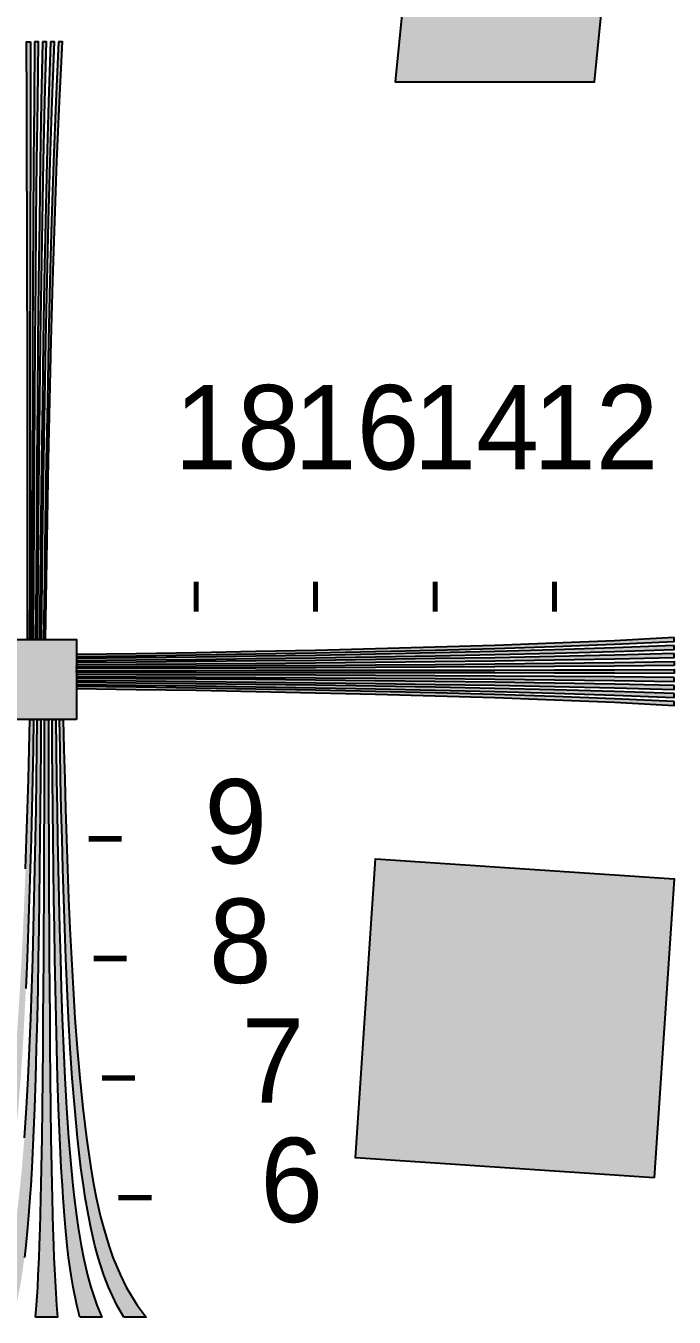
# Model space of a CAD drawing. Header units: millimetres. Extents: x 0 to 306, y 0 to 210.
# Drawn here: x 50.1 to 78.6, y 33.2 to 90 of the extents above; entities that cross this region are included whole.
import ezdxf

# ---------------------------------------------------------------- set-up
doc = ezdxf.new("R2010")
doc.units = ezdxf.units.MM
for name, color, linetype in [('LABELS', 7, 'Continuous'), ('PERIPHERY', 7, 'Continuous'), ('SFR', 7, 'Continuous')]:
    doc.layers.add(name, color=color, linetype=linetype)

msp = doc.modelspace()

# ---------------------------------------------------------------- hatches: boundary and pattern name
at = {"layer": 'PERIPHERY', "true_color": 0x000000}
h = msp.add_hatch(color=7, dxfattribs=at)
h.dxf.hatch_style = 1
h.paths.add_polyline_path([(50.291, 89.25), (50.282, 86.625), (50.278, 84), (50.269, 81.375), (50.265, 78.75), (50.26, 76.125), (50.26, 73.5), (50.256, 70.875), (50.252, 68.25), (50.252, 65.625), (50.247, 63), (50.16, 63), (50.155, 65.625), (50.155, 68.25), (50.151, 70.875), (50.151, 73.5), (50.147, 76.125), (50.143, 78.75), (50.138, 81.375), (50.129, 84), (50.125, 86.625), (50.116, 89.25), (50.291, 89.25)])
h = msp.add_hatch(color=7, dxfattribs=at)
h.dxf.hatch_style = 1
h.paths.add_polyline_path([(50.466, 89.25), (50.444, 86.625), (50.422, 84), (50.404, 81.375), (50.391, 78.75), (50.378, 76.125), (50.369, 73.5), (50.356, 70.875), (50.347, 68.25), (50.343, 65.625), (50.334, 63), (50.422, 63), (50.435, 65.625), (50.448, 68.25), (50.461, 70.875), (50.478, 73.5), (50.496, 76.125), (50.513, 78.75), (50.54, 81.375), (50.566, 84), (50.601, 86.625), (50.64, 89.25), (50.466, 89.25)])
h = msp.add_hatch(color=7, dxfattribs=at)
h.dxf.hatch_style = 1
h.paths.add_polyline_path([(50.816, 89.25), (50.759, 86.625), (50.715, 84), (50.676, 81.375), (50.641, 78.75), (50.61, 76.125), (50.588, 73.5), (50.562, 70.875), (50.545, 68.25), (50.527, 65.625), (50.51, 63), (50.597, 63), (50.619, 65.625), (50.641, 68.25), (50.667, 70.875), (50.698, 73.5), (50.728, 76.125), (50.768, 78.75), (50.807, 81.375), (50.86, 84), (50.921, 86.625), (50.991, 89.25), (50.816, 89.25)])
h = msp.add_hatch(color=7, dxfattribs=at)
h.dxf.hatch_style = 1
h.paths.add_polyline_path([(51.166, 89.25), (51.078, 86.625), (51.004, 84), (50.943, 81.375), (50.89, 78.75), (50.847, 76.125), (50.807, 73.5), (50.768, 70.875), (50.737, 68.25), (50.711, 65.625), (50.685, 63), (50.772, 63), (50.803, 65.625), (50.833, 68.25), (50.873, 70.875), (50.917, 73.5), (50.96, 76.125), (51.017, 78.75), (51.078, 81.375), (51.152, 84), (51.236, 86.625), (51.341, 89.25), (51.166, 89.25)])
h = msp.add_hatch(color=7, dxfattribs=at)
h.dxf.hatch_style = 1
h.paths.add_polyline_path([(51.516, 89.25), (51.398, 86.625), (51.297, 84), (51.214, 81.375), (51.14, 78.75), (51.078, 76.125), (51.026, 73.5), (50.973, 70.875), (50.934, 68.25), (50.895, 65.625), (50.86, 63), (50.947, 63), (50.986, 65.625), (51.03, 68.25), (51.078, 70.875), (51.135, 73.5), (51.196, 76.125), (51.266, 78.75), (51.349, 81.375), (51.441, 84), (51.555, 86.625), (51.691, 89.25), (51.516, 89.25)])
h = msp.add_hatch(color=7, dxfattribs=at)
h.dxf.hatch_style = 1
h.paths.add_polyline_path([(52.308, 59.5), (48.807, 59.5), (48.807, 63), (52.308, 63), (52.308, 59.5)])
h = msp.add_hatch(color=7, dxfattribs=at)
h.dxf.hatch_style = 1
h.paths.add_polyline_path([(78.557, 63.089), (75.932, 62.953), (73.307, 62.84), (70.682, 62.748), (68.057, 62.665), (65.432, 62.595), (62.807, 62.529), (60.182, 62.476), (57.557, 62.428), (54.932, 62.384), (52.307, 62.345), (52.307, 62.258), (54.932, 62.293), (57.557, 62.332), (60.182, 62.371), (62.807, 62.42), (65.432, 62.477), (68.057, 62.538), (70.682, 62.612), (73.307, 62.695), (75.932, 62.796), (78.557, 62.914), (78.557, 63.089)])
h = msp.add_hatch(color=7, dxfattribs=at)
h.dxf.hatch_style = 1
h.paths.add_polyline_path([(78.557, 62.739), (75.932, 62.634), (73.307, 62.551), (70.682, 62.476), (68.057, 62.415), (65.432, 62.358), (62.807, 62.31), (60.182, 62.271), (57.557, 62.231), (54.932, 62.201), (52.307, 62.17), (52.307, 62.083), (54.932, 62.109), (57.557, 62.135), (60.182, 62.166), (62.807, 62.201), (65.432, 62.245), (68.057, 62.288), (70.682, 62.341), (73.307, 62.402), (75.932, 62.476), (78.557, 62.564), (78.557, 62.739)])
h = msp.add_hatch(color=7, dxfattribs=at)
h.dxf.hatch_style = 1
h.paths.add_polyline_path([(78.557, 62.389), (75.932, 62.319), (73.307, 62.258), (70.682, 62.205), (68.057, 62.166), (65.432, 62.126), (62.807, 62.091), (60.182, 62.065), (57.557, 62.039), (54.932, 62.017), (52.307, 61.995), (52.307, 61.907), (54.932, 61.925), (57.557, 61.942), (60.182, 61.96), (62.807, 61.982), (65.432, 62.008), (68.057, 62.039), (70.682, 62.074), (73.307, 62.113), (75.932, 62.157), (78.557, 62.214), (78.557, 62.389)])
h = msp.add_hatch(color=7, dxfattribs=at)
h.dxf.hatch_style = 1
h.paths.add_polyline_path([(78.557, 61.864), (75.932, 61.842), (73.307, 61.82), (70.682, 61.803), (68.057, 61.789), (65.432, 61.776), (62.807, 61.763), (60.182, 61.754), (57.557, 61.745), (54.932, 61.741), (52.307, 61.732), (52.307, 61.82), (54.932, 61.833), (57.557, 61.846), (60.182, 61.859), (62.807, 61.872), (65.432, 61.894), (68.057, 61.912), (70.682, 61.938), (73.307, 61.964), (75.932, 61.999), (78.557, 62.039), (78.557, 61.864)])
h = msp.add_hatch(color=7, dxfattribs=at)
h.dxf.hatch_style = 1
h.paths.add_polyline_path([(78.557, 61.514), (75.932, 61.523), (73.307, 61.527), (70.682, 61.536), (68.057, 61.54), (65.432, 61.545), (62.807, 61.545), (60.182, 61.549), (57.557, 61.553), (54.932, 61.553), (52.307, 61.557), (52.307, 61.645), (54.932, 61.649), (57.557, 61.649), (60.182, 61.653), (62.807, 61.653), (65.432, 61.658), (68.057, 61.662), (70.682, 61.667), (73.307, 61.675), (75.932, 61.68), (78.557, 61.689), (78.557, 61.514)])
h = msp.add_hatch(color=7, dxfattribs=at)
h.dxf.hatch_style = 1
h.paths.add_polyline_path([(78.557, 61.339), (75.932, 61.361), (73.307, 61.383), (70.682, 61.4), (68.057, 61.413), (65.432, 61.427), (62.807, 61.435), (60.182, 61.448), (57.557, 61.457), (54.932, 61.462), (52.307, 61.47), (52.307, 61.383), (54.932, 61.37), (57.557, 61.357), (60.182, 61.344), (62.807, 61.326), (65.432, 61.309), (68.057, 61.291), (70.682, 61.265), (73.307, 61.239), (75.932, 61.204), (78.557, 61.164), (78.557, 61.339)])
h = msp.add_hatch(color=7, dxfattribs=at)
h.dxf.hatch_style = 1
h.paths.add_polyline_path([(78.557, 60.989), (75.932, 61.046), (73.307, 61.089), (70.682, 61.129), (68.057, 61.164), (65.432, 61.194), (62.807, 61.216), (60.182, 61.243), (57.557, 61.26), (54.932, 61.277), (52.307, 61.295), (52.307, 61.208), (54.932, 61.186), (57.557, 61.164), (60.182, 61.138), (62.807, 61.107), (65.432, 61.076), (68.057, 61.037), (70.682, 60.997), (73.307, 60.945), (75.932, 60.884), (78.557, 60.814), (78.557, 60.989)])
h = msp.add_hatch(color=7, dxfattribs=at)
h.dxf.hatch_style = 1
h.paths.add_polyline_path([(78.557, 60.639), (75.932, 60.726), (73.307, 60.801), (70.682, 60.862), (68.057, 60.914), (65.432, 60.958), (62.807, 60.997), (60.182, 61.037), (57.557, 61.067), (54.932, 61.094), (52.307, 61.12), (52.307, 61.033), (54.932, 61.002), (57.557, 60.971), (60.182, 60.932), (62.807, 60.888), (65.432, 60.844), (68.057, 60.788), (70.682, 60.727), (73.307, 60.652), (75.932, 60.569), (78.557, 60.464), (78.557, 60.639)])
h = msp.add_hatch(color=7, dxfattribs=at)
h.dxf.hatch_style = 1
h.paths.add_polyline_path([(78.557, 60.289), (75.932, 60.407), (73.307, 60.507), (70.682, 60.591), (68.057, 60.665), (65.432, 60.726), (62.807, 60.779), (60.182, 60.831), (57.557, 60.871), (54.932, 60.91), (52.307, 60.945), (52.307, 60.858), (54.932, 60.818), (57.557, 60.775), (60.182, 60.726), (62.807, 60.67), (65.432, 60.608), (68.057, 60.538), (70.682, 60.455), (73.307, 60.363), (75.932, 60.25), (78.557, 60.114), (78.557, 60.289)])
h = msp.add_hatch(color=7, dxfattribs=at)
h.dxf.hatch_style = 1
h.paths.add_polyline_path([(46.614, 33.25), (47.012, 33.775), (47.488, 34.563), (47.746, 35.088), (48.072, 35.875), (48.256, 36.4), (48.49, 37.188), (48.626, 37.713), (48.801, 38.5), (48.903, 39.025), (49.044, 39.813), (49.238, 41.125), (49.399, 42.438), (49.53, 43.75), (49.642, 45.063), (49.739, 46.375), (49.822, 47.688), (49.895, 49), (49.958, 50.313), (50.016, 51.625), (50.07, 52.938), (50.113, 54.25), (50.157, 55.563), (50.191, 56.875), (50.225, 58.188), (50.259, 59.5), (50.42, 59.5), (50.395, 58.188), (50.371, 56.875), (50.342, 55.563), (50.308, 54.25), (50.274, 52.938), (50.23, 51.625), (50.186, 50.313), (50.138, 49), (50.079, 47.688), (50.016, 46.375), (49.943, 45.063), (49.856, 43.75), (49.749, 42.438), (49.627, 41.125), (49.476, 39.813), (49.37, 39.025), (49.287, 38.5), (49.151, 37.713), (49.044, 37.188), (48.864, 36.4), (48.718, 35.875), (48.465, 35.088), (48.266, 34.563), (47.897, 33.775), (47.586, 33.25), (46.614, 33.25)])
h = msp.add_hatch(color=7, dxfattribs=at)
h.dxf.hatch_style = 1
h.paths.add_polyline_path([(48.558, 33.25), (48.777, 33.775), (49.044, 34.563), (49.19, 35.088), (49.37, 35.875), (49.472, 36.4), (49.598, 37.188), (49.676, 37.713), (49.773, 38.5), (49.832, 39.025), (49.909, 39.813), (50.016, 41.125), (50.104, 42.438), (50.177, 43.75), (50.24, 45.063), (50.294, 46.375), (50.342, 47.688), (50.381, 49), (50.415, 50.313), (50.449, 51.625), (50.478, 52.938), (50.503, 54.25), (50.527, 55.563), (50.546, 56.875), (50.566, 58.188), (50.585, 59.5), (50.746, 59.5), (50.736, 58.188), (50.721, 56.875), (50.711, 55.563), (50.697, 54.25), (50.682, 52.938), (50.663, 51.625), (50.644, 50.313), (50.624, 49), (50.6, 47.688), (50.571, 46.375), (50.541, 45.062), (50.502, 43.75), (50.459, 42.437), (50.405, 41.125), (50.342, 39.812), (50.293, 39.025), (50.259, 38.5), (50.201, 37.712), (50.157, 37.187), (50.08, 36.4), (50.016, 35.875), (49.909, 35.087), (49.822, 34.562), (49.661, 33.775), (49.53, 33.25), (48.558, 33.25), (48.558, 33.25)])
h = msp.add_hatch(color=7, dxfattribs=at)
h.dxf.hatch_style = 1
h.paths.add_polyline_path([(50.502, 33.25), (50.546, 33.775), (50.6, 34.563), (50.629, 35.088), (50.663, 35.875), (50.687, 36.4), (50.712, 37.188), (50.726, 37.713), (50.746, 38.5), (50.756, 39.025), (50.775, 39.813), (50.794, 41.125), (50.814, 42.438), (50.828, 43.75), (50.838, 45.063), (50.848, 46.375), (50.858, 47.688), (50.867, 49), (50.872, 50.313), (50.882, 51.625), (50.887, 52.938), (50.892, 54.25), (50.896, 55.563), (50.901, 56.875), (50.906, 58.188), (50.906, 59.5), (51.071, 59.5), (51.071, 58.188), (51.076, 56.875), (51.081, 55.563), (51.086, 54.25), (51.09, 52.938), (51.095, 51.625), (51.105, 50.313), (51.11, 49), (51.12, 47.688), (51.13, 46.375), (51.139, 45.063), (51.149, 43.75), (51.164, 42.438), (51.183, 41.125), (51.202, 39.813), (51.222, 39.025), (51.232, 38.5), (51.251, 37.713), (51.266, 37.188), (51.295, 36.4), (51.314, 35.875), (51.348, 35.088), (51.377, 34.563), (51.431, 33.775), (51.475, 33.25), (50.502, 33.25)])
h = msp.add_hatch(color=7, dxfattribs=at)
h.dxf.hatch_style = 1
h.paths.add_polyline_path([(52.447, 33.25), (52.316, 33.775), (52.155, 34.563), (52.068, 35.088), (51.961, 35.875), (51.902, 36.4), (51.82, 37.188), (51.776, 37.713), (51.718, 38.5), (51.684, 39.025), (51.635, 39.813), (51.572, 41.125), (51.518, 42.438), (51.474, 43.75), (51.435, 45.063), (51.406, 46.375), (51.377, 47.688), (51.353, 49), (51.333, 50.313), (51.314, 51.625), (51.295, 52.938), (51.28, 54.25), (51.265, 55.563), (51.256, 56.875), (51.241, 58.188), (51.231, 59.5), (51.392, 59.5), (51.411, 58.188), (51.431, 56.875), (51.45, 55.563), (51.474, 54.25), (51.499, 52.938), (51.528, 51.625), (51.562, 50.313), (51.596, 49), (51.635, 47.688), (51.683, 46.375), (51.737, 45.063), (51.8, 43.75), (51.873, 42.438), (51.961, 41.125), (52.068, 39.813), (52.145, 39.025), (52.204, 38.5), (52.301, 37.713), (52.379, 37.188), (52.51, 36.4), (52.607, 35.875), (52.787, 35.088), (52.933, 34.563), (53.2, 33.775), (53.419, 33.25), (52.447, 33.25)])
h = msp.add_hatch(color=7, dxfattribs=at)
h.dxf.hatch_style = 1
h.paths.add_polyline_path([(54.391, 33.25), (54.08, 33.775), (53.711, 34.563), (53.512, 35.088), (53.259, 35.875), (53.118, 36.4), (52.933, 37.188), (52.826, 37.713), (52.69, 38.5), (52.607, 39.025), (52.5, 39.813), (52.35, 41.125), (52.228, 42.438), (52.121, 43.75), (52.034, 45.063), (51.961, 46.375), (51.898, 47.688), (51.839, 49), (51.791, 50.313), (51.747, 51.625), (51.703, 52.938), (51.669, 54.25), (51.635, 55.563), (51.606, 56.875), (51.582, 58.188), (51.557, 59.5), (51.718, 59.5), (51.752, 58.188), (51.786, 56.875), (51.82, 55.563), (51.864, 54.25), (51.907, 52.938), (51.961, 51.625), (52.019, 50.313), (52.082, 49), (52.155, 47.688), (52.238, 46.375), (52.335, 45.063), (52.447, 43.75), (52.578, 42.438), (52.738, 41.125), (52.933, 39.813), (53.074, 39.025), (53.176, 38.5), (53.351, 37.713), (53.487, 37.188), (53.726, 36.4), (53.905, 35.875), (54.231, 35.088), (54.489, 34.563), (54.965, 33.775), (55.364, 33.25), (54.391, 33.25)])
at = {"layer": 'SFR', "true_color": 0x000000}
h = msp.add_hatch(color=7, dxfattribs=at)
h.dxf.hatch_style = 1
h.paths.add_polyline_path([(26.058, 122.5), (22.557, 87.5), (31.307, 87.5), (32.798, 102.401), (67.451, 98.935), (66.307, 87.5), (75.057, 87.5), (78.557, 122.499), (69.807, 122.499), (68.317, 107.598), (33.664, 111.064), (34.807, 122.499), (26.058, 122.499), (26.058, 122.5)])
h = msp.add_hatch(color=7, dxfattribs=at)
h.dxf.hatch_style = 1
h.paths.add_polyline_path([(77.683, 39.375), (64.558, 40.25), (65.433, 53.375), (78.558, 52.5), (77.683, 39.375)])

# ---------------------------------------------------------------- linework, layer by layer
at = {"layer": 'PERIPHERY', "color": 250}
for points in [[(50.291, 89.25), (50.282, 86.625), (50.278, 84), (50.269, 81.375), (50.265, 78.75), (50.26, 76.125), (50.26, 73.5), (50.256, 70.875), (50.252, 68.25), (50.252, 65.625), (50.247, 63), (50.16, 63), (50.155, 65.625), (50.155, 68.25), (50.151, 70.875), (50.151, 73.5), (50.147, 76.125), (50.143, 78.75), (50.138, 81.375), (50.129, 84), (50.125, 86.625), (50.116, 89.25), (50.291, 89.25)], [(50.466, 89.25), (50.444, 86.625), (50.422, 84), (50.404, 81.375), (50.391, 78.75), (50.378, 76.125), (50.369, 73.5), (50.356, 70.875), (50.347, 68.25), (50.343, 65.625), (50.334, 63), (50.422, 63), (50.435, 65.625), (50.448, 68.25), (50.461, 70.875), (50.478, 73.5), (50.496, 76.125), (50.513, 78.75), (50.54, 81.375), (50.566, 84), (50.601, 86.625), (50.64, 89.25), (50.466, 89.25)], [(50.816, 89.25), (50.759, 86.625), (50.715, 84), (50.676, 81.375), (50.641, 78.75), (50.61, 76.125), (50.588, 73.5), (50.562, 70.875), (50.545, 68.25), (50.527, 65.625), (50.51, 63), (50.597, 63), (50.619, 65.625), (50.641, 68.25), (50.667, 70.875), (50.698, 73.5), (50.728, 76.125), (50.768, 78.75), (50.807, 81.375), (50.86, 84), (50.921, 86.625), (50.991, 89.25), (50.816, 89.25)], [(51.166, 89.25), (51.078, 86.625), (51.004, 84), (50.943, 81.375), (50.89, 78.75), (50.847, 76.125), (50.807, 73.5), (50.768, 70.875), (50.737, 68.25), (50.711, 65.625), (50.685, 63), (50.772, 63), (50.803, 65.625), (50.833, 68.25), (50.873, 70.875), (50.917, 73.5), (50.96, 76.125), (51.017, 78.75), (51.078, 81.375), (51.152, 84), (51.236, 86.625), (51.341, 89.25), (51.166, 89.25)], [(51.516, 89.25), (51.398, 86.625), (51.297, 84), (51.214, 81.375), (51.14, 78.75), (51.078, 76.125), (51.026, 73.5), (50.973, 70.875), (50.934, 68.25), (50.895, 65.625), (50.86, 63), (50.947, 63), (50.986, 65.625), (51.03, 68.25), (51.078, 70.875), (51.135, 73.5), (51.196, 76.125), (51.266, 78.75), (51.349, 81.375), (51.441, 84), (51.555, 86.625), (51.691, 89.25), (51.516, 89.25)], [(52.308, 59.5), (48.807, 59.5), (48.807, 63), (52.308, 63), (52.308, 59.5)], [(78.557, 63.089), (75.932, 62.953), (73.307, 62.84), (70.682, 62.748), (68.057, 62.665), (65.432, 62.595), (62.807, 62.529), (60.182, 62.476), (57.557, 62.428), (54.932, 62.384), (52.307, 62.345), (52.307, 62.258), (54.932, 62.293), (57.557, 62.332), (60.182, 62.371), (62.807, 62.42), (65.432, 62.477), (68.057, 62.538), (70.682, 62.612), (73.307, 62.695), (75.932, 62.796), (78.557, 62.914), (78.557, 63.089)], [(78.557, 62.739), (75.932, 62.634), (73.307, 62.551), (70.682, 62.476), (68.057, 62.415), (65.432, 62.358), (62.807, 62.31), (60.182, 62.271), (57.557, 62.231), (54.932, 62.201), (52.307, 62.17), (52.307, 62.083), (54.932, 62.109), (57.557, 62.135), (60.182, 62.166), (62.807, 62.201), (65.432, 62.245), (68.057, 62.288), (70.682, 62.341), (73.307, 62.402), (75.932, 62.476), (78.557, 62.564), (78.557, 62.739)], [(78.557, 62.389), (75.932, 62.319), (73.307, 62.258), (70.682, 62.205), (68.057, 62.166), (65.432, 62.126), (62.807, 62.091), (60.182, 62.065), (57.557, 62.039), (54.932, 62.017), (52.307, 61.995), (52.307, 61.907), (54.932, 61.925), (57.557, 61.942), (60.182, 61.96), (62.807, 61.982), (65.432, 62.008), (68.057, 62.039), (70.682, 62.074), (73.307, 62.113), (75.932, 62.157), (78.557, 62.214), (78.557, 62.389)], [(78.557, 61.864), (75.932, 61.842), (73.307, 61.82), (70.682, 61.803), (68.057, 61.789), (65.432, 61.776), (62.807, 61.763), (60.182, 61.754), (57.557, 61.745), (54.932, 61.741), (52.307, 61.732), (52.307, 61.82), (54.932, 61.833), (57.557, 61.846), (60.182, 61.859), (62.807, 61.872), (65.432, 61.894), (68.057, 61.912), (70.682, 61.938), (73.307, 61.964), (75.932, 61.999), (78.557, 62.039), (78.557, 61.864)], [(78.557, 61.514), (75.932, 61.523), (73.307, 61.527), (70.682, 61.536), (68.057, 61.54), (65.432, 61.545), (62.807, 61.545), (60.182, 61.549), (57.557, 61.553), (54.932, 61.553), (52.307, 61.557), (52.307, 61.645), (54.932, 61.649), (57.557, 61.649), (60.182, 61.653), (62.807, 61.653), (65.432, 61.658), (68.057, 61.662), (70.682, 61.667), (73.307, 61.675), (75.932, 61.68), (78.557, 61.689), (78.557, 61.514)], [(78.557, 61.339), (75.932, 61.361), (73.307, 61.383), (70.682, 61.4), (68.057, 61.413), (65.432, 61.427), (62.807, 61.435), (60.182, 61.448), (57.557, 61.457), (54.932, 61.462), (52.307, 61.47), (52.307, 61.383), (54.932, 61.37), (57.557, 61.357), (60.182, 61.344), (62.807, 61.326), (65.432, 61.309), (68.057, 61.291), (70.682, 61.265), (73.307, 61.239), (75.932, 61.204), (78.557, 61.164), (78.557, 61.339)], [(78.557, 60.989), (75.932, 61.046), (73.307, 61.089), (70.682, 61.129), (68.057, 61.164), (65.432, 61.194), (62.807, 61.216), (60.182, 61.243), (57.557, 61.26), (54.932, 61.277), (52.307, 61.295), (52.307, 61.208), (54.932, 61.186), (57.557, 61.164), (60.182, 61.138), (62.807, 61.107), (65.432, 61.076), (68.057, 61.037), (70.682, 60.997), (73.307, 60.945), (75.932, 60.884), (78.557, 60.814), (78.557, 60.989)], [(78.557, 60.639), (75.932, 60.726), (73.307, 60.801), (70.682, 60.862), (68.057, 60.914), (65.432, 60.958), (62.807, 60.997), (60.182, 61.037), (57.557, 61.067), (54.932, 61.094), (52.307, 61.12), (52.307, 61.033), (54.932, 61.002), (57.557, 60.971), (60.182, 60.932), (62.807, 60.888), (65.432, 60.844), (68.057, 60.788), (70.682, 60.727), (73.307, 60.652), (75.932, 60.569), (78.557, 60.464), (78.557, 60.639)], [(78.557, 60.289), (75.932, 60.407), (73.307, 60.507), (70.682, 60.591), (68.057, 60.665), (65.432, 60.726), (62.807, 60.779), (60.182, 60.831), (57.557, 60.871), (54.932, 60.91), (52.307, 60.945), (52.307, 60.858), (54.932, 60.818), (57.557, 60.775), (60.182, 60.726), (62.807, 60.67), (65.432, 60.608), (68.057, 60.538), (70.682, 60.455), (73.307, 60.363), (75.932, 60.25), (78.557, 60.114), (78.557, 60.289)], [(50.502, 33.25), (50.546, 33.775), (50.6, 34.563), (50.629, 35.088), (50.663, 35.875), (50.687, 36.4), (50.712, 37.188), (50.726, 37.713), (50.746, 38.5), (50.756, 39.025), (50.775, 39.813), (50.794, 41.125), (50.814, 42.438), (50.828, 43.75), (50.838, 45.063), (50.848, 46.375), (50.858, 47.688), (50.867, 49), (50.872, 50.313), (50.882, 51.625), (50.887, 52.938), (50.892, 54.25), (50.896, 55.563), (50.901, 56.875), (50.906, 58.188), (50.906, 59.5), (51.071, 59.5), (51.071, 58.188), (51.076, 56.875), (51.081, 55.563), (51.086, 54.25), (51.09, 52.938), (51.095, 51.625), (51.105, 50.313), (51.11, 49), (51.12, 47.688), (51.13, 46.375), (51.139, 45.063), (51.149, 43.75), (51.164, 42.438), (51.183, 41.125), (51.202, 39.813), (51.222, 39.025), (51.232, 38.5), (51.251, 37.713), (51.266, 37.188), (51.295, 36.4), (51.314, 35.875), (51.348, 35.088), (51.377, 34.563), (51.431, 33.775), (51.475, 33.25), (50.502, 33.25)], [(52.447, 33.25), (52.316, 33.775), (52.155, 34.563), (52.068, 35.088), (51.961, 35.875), (51.902, 36.4), (51.82, 37.188), (51.776, 37.713), (51.718, 38.5), (51.684, 39.025), (51.635, 39.813), (51.572, 41.125), (51.518, 42.438), (51.474, 43.75), (51.435, 45.063), (51.406, 46.375), (51.377, 47.688), (51.353, 49), (51.333, 50.313), (51.314, 51.625), (51.295, 52.938), (51.28, 54.25), (51.265, 55.563), (51.256, 56.875), (51.241, 58.188), (51.231, 59.5), (51.392, 59.5), (51.411, 58.188), (51.431, 56.875), (51.45, 55.563), (51.474, 54.25), (51.499, 52.938), (51.528, 51.625), (51.562, 50.313), (51.596, 49), (51.635, 47.688), (51.683, 46.375), (51.737, 45.063), (51.8, 43.75), (51.873, 42.438), (51.961, 41.125), (52.068, 39.813), (52.145, 39.025), (52.204, 38.5), (52.301, 37.713), (52.379, 37.188), (52.51, 36.4), (52.607, 35.875), (52.787, 35.088), (52.933, 34.563), (53.2, 33.775), (53.419, 33.25), (52.447, 33.25)], [(54.391, 33.25), (54.08, 33.775), (53.711, 34.563), (53.512, 35.088), (53.259, 35.875), (53.118, 36.4), (52.933, 37.188), (52.826, 37.713), (52.69, 38.5), (52.607, 39.025), (52.5, 39.813), (52.35, 41.125), (52.228, 42.438), (52.121, 43.75), (52.034, 45.063), (51.961, 46.375), (51.898, 47.688), (51.839, 49), (51.791, 50.313), (51.747, 51.625), (51.703, 52.938), (51.669, 54.25), (51.635, 55.563), (51.606, 56.875), (51.582, 58.188), (51.557, 59.5), (51.718, 59.5), (51.752, 58.188), (51.786, 56.875), (51.82, 55.563), (51.864, 54.25), (51.907, 52.938), (51.961, 51.625), (52.019, 50.313), (52.082, 49), (52.155, 47.688), (52.238, 46.375), (52.335, 45.063), (52.447, 43.75), (52.578, 42.438), (52.738, 41.125), (52.933, 39.813), (53.074, 39.025), (53.176, 38.5), (53.351, 37.713), (53.487, 37.188), (53.726, 36.4), (53.905, 35.875), (54.231, 35.088), (54.489, 34.563), (54.965, 33.775), (55.364, 33.25), (54.391, 33.25)]]:
    msp.add_lwpolyline(points, close=True, dxfattribs=at)
at = {"layer": 'PERIPHERY', "color": 250, "lineweight": 35}
for points, const_width in [([(57.558, 64.226), (57.558, 65.539)], 0.219), ([(62.808, 64.226), (62.808, 65.539)], 0.219), ([(68.058, 64.226), (68.058, 65.539)], 0.219), ([(73.307, 64.226), (73.307, 65.539)], 0.219), ([(54.294, 54.25), (52.836, 54.25)], 0.243), ([(54.513, 49), (53.055, 49)], 0.243), ([(54.878, 43.75), (53.419, 43.75)], 0.243), ([(55.607, 38.5), (54.148, 38.5)], 0.243)]:
    msp.add_lwpolyline(points, dxfattribs=dict(at, const_width=const_width))
at = {"layer": 'PERIPHERY', "color": 250}
for points in [[(50.016, 41.125), (50.104, 42.438), (50.177, 43.75), (50.24, 45.063), (50.294, 46.375), (50.342, 47.688), (50.381, 49), (50.415, 50.313), (50.449, 51.625), (50.478, 52.938), (50.503, 54.25), (50.527, 55.563), (50.546, 56.875), (50.566, 58.188), (50.585, 59.5), (50.746, 59.5), (50.736, 58.188), (50.721, 56.875), (50.711, 55.563), (50.697, 54.25), (50.682, 52.938), (50.663, 51.625), (50.644, 50.313), (50.624, 49), (50.6, 47.688), (50.571, 46.375), (50.541, 45.062), (50.502, 43.75), (50.459, 42.437), (50.405, 41.125), (50.342, 39.812), (50.293, 39.025), (50.259, 38.5), (50.201, 37.712), (50.157, 37.187), (50.08, 36.4), (50.016, 35.875)], [(50.07, 52.938), (50.113, 54.25), (50.157, 55.563), (50.191, 56.875), (50.225, 58.188), (50.259, 59.5), (50.42, 59.5), (50.395, 58.188), (50.371, 56.875), (50.342, 55.563), (50.308, 54.25), (50.274, 52.938), (50.23, 51.625), (50.186, 50.313), (50.138, 49), (50.079, 47.688)]]:
    msp.add_lwpolyline(points, dxfattribs=at)
at = {"layer": 'PERIPHERY', "color": 250, "true_color": 0x000000}
for points in [[(50.291, 89.25), (50.116, 89.25), (50.125, 86.625)], [(50.291, 89.25), (50.125, 86.625), (50.129, 84)], [(50.291, 89.25), (50.129, 84), (50.138, 81.375)], [(50.291, 89.25), (50.138, 81.375), (50.143, 78.75)], [(50.291, 89.25), (50.143, 78.75), (50.147, 76.125)], [(50.291, 89.25), (50.147, 76.125), (50.151, 73.5)], [(50.291, 89.25), (50.151, 73.5), (50.151, 70.875)], [(50.291, 89.25), (50.151, 70.875), (50.155, 68.25)], [(50.291, 89.25), (50.155, 68.25), (50.155, 65.625)], [(50.291, 89.25), (50.155, 65.625), (50.16, 63)], [(50.16, 63), (50.282, 86.625), (50.291, 89.25)], [(50.64, 89.25), (50.369, 73.5), (50.356, 70.875)], [(50.356, 70.875), (50.601, 86.625), (50.64, 89.25)], [(50.64, 89.25), (50.378, 76.125), (50.369, 73.5)], [(50.64, 89.25), (50.391, 78.75), (50.378, 76.125)], [(50.64, 89.25), (50.404, 81.375), (50.391, 78.75)], [(50.64, 89.25), (50.422, 84), (50.404, 81.375)], [(50.64, 89.25), (50.444, 86.625), (50.422, 84)], [(50.64, 89.25), (50.466, 89.25), (50.444, 86.625)], [(50.991, 89.25), (50.641, 78.75), (50.61, 76.125)], [(50.61, 76.125), (50.921, 86.625), (50.991, 89.25)], [(50.991, 89.25), (50.676, 81.375), (50.641, 78.75)], [(50.991, 89.25), (50.715, 84), (50.676, 81.375)], [(50.991, 89.25), (50.759, 86.625), (50.715, 84)], [(50.991, 89.25), (50.816, 89.25), (50.759, 86.625)], [(51.341, 89.25), (50.943, 81.375), (50.89, 78.75)], [(50.89, 78.75), (51.236, 86.625), (51.341, 89.25)], [(51.341, 89.25), (51.004, 84), (50.943, 81.375)], [(51.341, 89.25), (51.078, 86.625), (51.004, 84)], [(51.341, 89.25), (51.166, 89.25), (51.078, 86.625)], [(51.691, 89.25), (51.214, 81.375), (51.14, 78.75)], [(51.14, 78.75), (51.555, 86.625), (51.691, 89.25)], [(51.691, 89.25), (51.297, 84), (51.214, 81.375)], [(51.691, 89.25), (51.398, 86.625), (51.297, 84)], [(51.691, 89.25), (51.516, 89.25), (51.398, 86.625)], [(50.16, 63), (50.278, 84), (50.282, 86.625)], [(50.356, 70.875), (50.566, 84), (50.601, 86.625)], [(50.61, 76.125), (50.86, 84), (50.921, 86.625)], [(50.89, 78.75), (51.152, 84), (51.236, 86.625)], [(51.14, 78.75), (51.441, 84), (51.555, 86.625)], [(50.16, 63), (50.269, 81.375), (50.278, 84)], [(50.356, 70.875), (50.54, 81.375), (50.566, 84)], [(50.61, 76.125), (50.807, 81.375), (50.86, 84)], [(50.89, 78.75), (51.078, 81.375), (51.152, 84)], [(51.14, 78.75), (51.349, 81.375), (51.441, 84)], [(50.16, 63), (50.265, 78.75), (50.269, 81.375)], [(50.356, 70.875), (50.513, 78.75), (50.54, 81.375)], [(50.61, 76.125), (50.768, 78.75), (50.807, 81.375)], [(50.89, 78.75), (51.017, 78.75), (51.078, 81.375)], [(51.14, 78.75), (51.266, 78.75), (51.349, 81.375)], [(50.16, 63), (50.26, 76.125), (50.265, 78.75)], [(50.356, 70.875), (50.496, 76.125), (50.513, 78.75)], [(50.61, 76.125), (50.728, 76.125), (50.768, 78.75)], [(50.89, 78.75), (50.711, 65.625), (50.685, 63)], [(50.89, 78.75), (50.685, 63), (50.772, 63)], [(50.89, 78.75), (50.737, 68.25), (50.711, 65.625)], [(50.89, 78.75), (50.768, 70.875), (50.737, 68.25)], [(50.89, 78.75), (50.807, 73.5), (50.768, 70.875)], [(50.89, 78.75), (50.772, 63), (50.803, 65.625)], [(50.89, 78.75), (50.803, 65.625), (50.833, 68.25)], [(50.89, 78.75), (50.847, 76.125), (50.807, 73.5)], [(50.89, 78.75), (50.833, 68.25), (50.873, 70.875)], [(51.14, 78.75), (50.895, 65.625), (50.86, 63)], [(51.14, 78.75), (50.86, 63), (50.947, 63)], [(50.89, 78.75), (50.873, 70.875), (50.917, 73.5)], [(50.89, 78.75), (50.917, 73.5), (50.96, 76.125)], [(50.89, 78.75), (50.96, 76.125), (51.017, 78.75)], [(51.14, 78.75), (50.934, 68.25), (50.895, 65.625)], [(51.14, 78.75), (50.973, 70.875), (50.934, 68.25)], [(51.14, 78.75), (50.947, 63), (50.986, 65.625)], [(51.14, 78.75), (51.026, 73.5), (50.973, 70.875)], [(51.14, 78.75), (50.986, 65.625), (51.03, 68.25)], [(51.14, 78.75), (51.078, 76.125), (51.026, 73.5)], [(51.14, 78.75), (51.03, 68.25), (51.078, 70.875)], [(51.14, 78.75), (51.078, 70.875), (51.135, 73.5)], [(51.14, 78.75), (51.135, 73.5), (51.196, 76.125)], [(51.14, 78.75), (51.196, 76.125), (51.266, 78.75)], [(50.16, 63), (50.26, 73.5), (50.26, 76.125)], [(50.356, 70.875), (50.478, 73.5), (50.496, 76.125)], [(50.61, 76.125), (50.527, 65.625), (50.51, 63)], [(50.61, 76.125), (50.51, 63), (50.597, 63)], [(50.61, 76.125), (50.545, 68.25), (50.527, 65.625)], [(50.61, 76.125), (50.588, 73.5), (50.545, 68.25)], [(50.61, 76.125), (50.597, 63), (50.619, 65.625)], [(50.61, 76.125), (50.619, 65.625), (50.641, 68.25)], [(50.61, 76.125), (50.641, 68.25), (50.667, 70.875)], [(50.61, 76.125), (50.667, 70.875), (50.698, 73.5)], [(50.61, 76.125), (50.698, 73.5), (50.728, 76.125)], [(50.16, 63), (50.256, 70.875), (50.26, 73.5)], [(50.356, 70.875), (50.461, 70.875), (50.478, 73.5)], [(50.588, 73.5), (50.562, 70.875), (50.545, 68.25)], [(50.16, 63), (50.252, 68.25), (50.256, 70.875)], [(50.356, 70.875), (50.347, 68.25), (50.343, 65.625)], [(50.356, 70.875), (50.343, 65.625), (50.422, 63)], [(50.356, 70.875), (50.422, 63), (50.435, 65.625)], [(50.356, 70.875), (50.435, 65.625), (50.448, 68.25)], [(50.356, 70.875), (50.448, 68.25), (50.461, 70.875)], [(50.16, 63), (50.252, 65.625), (50.252, 68.25)], [(50.16, 63), (50.247, 63), (50.252, 65.625)], [(50.343, 65.625), (50.334, 63), (50.422, 63)], [(52.308, 59.5), (52.308, 63), (48.807, 63)], [(48.807, 63), (48.807, 59.5), (52.308, 59.5)], [(78.557, 62.914), (75.932, 62.953), (73.307, 62.84)], [(78.557, 62.914), (78.557, 63.089), (75.932, 62.953)], [(78.557, 62.914), (62.807, 62.529), (52.307, 62.258)], [(78.557, 62.914), (52.307, 62.258), (54.932, 62.293)], [(78.557, 62.564), (62.807, 62.31), (52.307, 62.083)], [(78.557, 62.564), (52.307, 62.083), (54.932, 62.109)], [(62.807, 62.529), (60.182, 62.476), (52.307, 62.258)], [(60.182, 62.476), (57.557, 62.428), (52.307, 62.258)], [(57.557, 62.428), (54.932, 62.384), (52.307, 62.258)], [(54.932, 62.384), (52.307, 62.345), (52.307, 62.258)], [(78.557, 62.914), (54.932, 62.293), (57.557, 62.332)], [(78.557, 62.564), (54.932, 62.109), (57.557, 62.135)], [(78.557, 62.914), (57.557, 62.332), (60.182, 62.371)], [(78.557, 62.564), (57.557, 62.135), (60.182, 62.166)], [(78.557, 62.914), (60.182, 62.371), (62.807, 62.42)], [(78.557, 62.564), (60.182, 62.166), (62.807, 62.201)], [(78.557, 62.914), (65.432, 62.595), (62.807, 62.529)], [(78.557, 62.914), (62.807, 62.42), (65.432, 62.477)], [(78.557, 62.564), (65.432, 62.358), (62.807, 62.31)], [(78.557, 62.564), (62.807, 62.201), (65.432, 62.245)], [(78.557, 62.914), (68.057, 62.665), (65.432, 62.595)], [(78.557, 62.914), (65.432, 62.477), (68.057, 62.538)], [(78.557, 62.564), (68.057, 62.415), (65.432, 62.358)], [(78.557, 62.564), (65.432, 62.245), (68.057, 62.288)], [(78.557, 62.914), (70.682, 62.748), (68.057, 62.665)], [(78.557, 62.914), (68.057, 62.538), (70.682, 62.612)], [(78.557, 62.564), (70.682, 62.476), (68.057, 62.415)], [(78.557, 62.564), (68.057, 62.288), (70.682, 62.341)], [(78.557, 62.914), (73.307, 62.84), (70.682, 62.748)], [(78.557, 62.914), (70.682, 62.612), (73.307, 62.695)], [(78.557, 62.564), (73.307, 62.551), (70.682, 62.476)], [(78.557, 62.564), (70.682, 62.341), (73.307, 62.402)], [(73.307, 62.695), (75.932, 62.796), (78.557, 62.914)], [(78.557, 62.564), (75.932, 62.634), (73.307, 62.551)], [(73.307, 62.402), (75.932, 62.476), (78.557, 62.564)], [(78.557, 62.564), (78.557, 62.739), (75.932, 62.634)], [(78.557, 62.214), (78.557, 62.389), (75.932, 62.319)], [(62.807, 62.31), (57.557, 62.231), (52.307, 62.083)], [(57.557, 62.231), (54.932, 62.201), (52.307, 62.083)], [(78.557, 62.214), (54.932, 62.017), (52.307, 61.995)], [(78.557, 62.214), (52.307, 61.995), (52.307, 61.907)], [(78.557, 62.214), (52.307, 61.907), (54.932, 61.925)], [(54.932, 62.201), (52.307, 62.17), (52.307, 62.083)], [(78.557, 61.864), (54.932, 61.833), (52.307, 61.82)], [(78.557, 61.864), (52.307, 61.82), (52.307, 61.732)], [(78.557, 61.864), (52.307, 61.732), (54.932, 61.741)], [(78.557, 62.214), (57.557, 62.039), (54.932, 62.017)], [(78.557, 62.214), (54.932, 61.925), (57.557, 61.942)], [(78.557, 61.864), (57.557, 61.846), (54.932, 61.833)], [(78.557, 61.864), (54.932, 61.741), (57.557, 61.745)], [(62.807, 62.31), (60.182, 62.271), (57.557, 62.231)], [(78.557, 62.214), (60.182, 62.065), (57.557, 62.039)], [(78.557, 62.214), (57.557, 61.942), (60.182, 61.96)], [(78.557, 61.864), (60.182, 61.859), (57.557, 61.846)], [(78.557, 61.864), (57.557, 61.745), (60.182, 61.754)], [(78.557, 62.214), (62.807, 62.091), (60.182, 62.065)], [(78.557, 62.214), (60.182, 61.96), (62.807, 61.982)], [(78.557, 61.864), (62.807, 61.872), (60.182, 61.859)], [(78.557, 61.864), (60.182, 61.754), (62.807, 61.763)], [(78.557, 62.214), (65.432, 62.126), (62.807, 62.091)], [(78.557, 62.214), (62.807, 61.982), (65.432, 62.008)], [(78.557, 61.864), (65.432, 61.894), (62.807, 61.872)], [(78.557, 61.864), (62.807, 61.763), (65.432, 61.776)], [(78.557, 62.214), (68.057, 62.166), (65.432, 62.126)], [(78.557, 62.214), (65.432, 62.008), (68.057, 62.039)], [(78.557, 61.864), (68.057, 61.912), (65.432, 61.894)], [(78.557, 61.864), (65.432, 61.776), (68.057, 61.789)], [(78.557, 62.214), (70.682, 62.205), (68.057, 62.166)], [(78.557, 62.214), (68.057, 62.039), (70.682, 62.074)], [(78.557, 61.864), (70.682, 61.938), (68.057, 61.912)], [(78.557, 61.864), (68.057, 61.789), (70.682, 61.803)], [(78.557, 62.214), (73.307, 62.258), (70.682, 62.205)], [(78.557, 62.214), (70.682, 62.074), (73.307, 62.113)], [(78.557, 61.864), (73.307, 61.964), (70.682, 61.938)], [(70.682, 61.803), (75.932, 61.842), (78.557, 61.864)], [(70.682, 61.803), (73.307, 61.82), (75.932, 61.842)], [(78.557, 62.214), (75.932, 62.319), (73.307, 62.258)], [(73.307, 62.113), (75.932, 62.157), (78.557, 62.214)], [(78.557, 61.864), (75.932, 61.999), (73.307, 61.964)], [(78.557, 61.864), (78.557, 62.039), (75.932, 61.999)], [(78.557, 61.514), (54.932, 61.649), (52.307, 61.645)], [(52.307, 61.645), (52.307, 61.557), (54.932, 61.553)], [(52.307, 61.645), (54.932, 61.553), (57.557, 61.553)], [(52.307, 61.645), (57.557, 61.553), (60.182, 61.549)], [(52.307, 61.645), (60.182, 61.549), (62.807, 61.545)], [(52.307, 61.645), (62.807, 61.545), (65.432, 61.545)], [(52.307, 61.645), (65.432, 61.545), (68.057, 61.54)], [(52.307, 61.645), (68.057, 61.54), (70.682, 61.536)], [(52.307, 61.645), (70.682, 61.536), (73.307, 61.527)], [(52.307, 61.645), (73.307, 61.527), (75.932, 61.523)], [(52.307, 61.645), (75.932, 61.523), (78.557, 61.514)], [(54.932, 61.462), (52.307, 61.47), (52.307, 61.383)], [(60.182, 61.448), (54.932, 61.462), (52.307, 61.383)], [(60.182, 61.448), (52.307, 61.383), (54.932, 61.37)], [(65.432, 61.194), (54.932, 61.277), (52.307, 61.295)], [(65.432, 61.194), (52.307, 61.295), (52.307, 61.208)], [(78.557, 61.514), (57.557, 61.649), (54.932, 61.649)], [(60.182, 61.448), (57.557, 61.457), (54.932, 61.462)], [(60.182, 61.448), (54.932, 61.37), (57.557, 61.357)], [(65.432, 61.194), (57.557, 61.26), (54.932, 61.277)], [(78.557, 61.514), (60.182, 61.653), (57.557, 61.649)], [(60.182, 61.448), (57.557, 61.357), (60.182, 61.344)], [(62.807, 61.216), (60.182, 61.243), (57.557, 61.26)], [(65.432, 61.194), (62.807, 61.216), (57.557, 61.26)], [(78.557, 61.514), (62.807, 61.653), (60.182, 61.653)], [(78.557, 61.164), (62.807, 61.435), (60.182, 61.448)], [(60.182, 61.448), (60.182, 61.344), (62.807, 61.326)], [(60.182, 61.448), (62.807, 61.326), (65.432, 61.309)], [(60.182, 61.448), (65.432, 61.309), (68.057, 61.291)], [(60.182, 61.448), (68.057, 61.291), (70.682, 61.265)], [(60.182, 61.448), (70.682, 61.265), (73.307, 61.239)], [(60.182, 61.448), (73.307, 61.239), (75.932, 61.204)], [(60.182, 61.448), (75.932, 61.204), (78.557, 61.164)], [(78.557, 61.514), (65.432, 61.658), (62.807, 61.653)], [(78.557, 61.164), (65.432, 61.427), (62.807, 61.435)], [(78.557, 61.514), (68.057, 61.662), (65.432, 61.658)], [(78.557, 61.164), (68.057, 61.413), (65.432, 61.427)], [(78.557, 61.514), (70.682, 61.667), (68.057, 61.662)], [(78.557, 61.164), (70.682, 61.4), (68.057, 61.413)], [(78.557, 61.514), (73.307, 61.675), (70.682, 61.667)], [(78.557, 61.164), (73.307, 61.383), (70.682, 61.4)], [(78.557, 61.514), (75.932, 61.68), (73.307, 61.675)], [(78.557, 61.164), (75.932, 61.361), (73.307, 61.383)], [(78.557, 61.514), (78.557, 61.689), (75.932, 61.68)], [(78.557, 61.164), (78.557, 61.339), (75.932, 61.361)], [(65.432, 61.194), (52.307, 61.208), (54.932, 61.186)], [(68.057, 60.914), (54.932, 61.094), (52.307, 61.12)], [(68.057, 60.914), (52.307, 61.12), (52.307, 61.033)], [(68.057, 60.914), (52.307, 61.033), (54.932, 61.002)], [(68.057, 60.665), (54.932, 60.91), (52.307, 60.945)], [(68.057, 60.665), (52.307, 60.945), (52.307, 60.858)], [(68.057, 60.665), (52.307, 60.858), (54.932, 60.818)], [(65.432, 61.194), (54.932, 61.186), (57.557, 61.164)], [(68.057, 60.914), (57.557, 61.067), (54.932, 61.094)], [(68.057, 60.914), (54.932, 61.002), (57.557, 60.971)], [(68.057, 60.665), (57.557, 60.871), (54.932, 60.91)], [(68.057, 60.665), (54.932, 60.818), (57.557, 60.775)], [(65.432, 61.194), (57.557, 61.164), (60.182, 61.138)], [(68.057, 60.914), (60.182, 61.037), (57.557, 61.067)], [(68.057, 60.914), (57.557, 60.971), (60.182, 60.932)], [(68.057, 60.665), (60.182, 60.831), (57.557, 60.871)], [(68.057, 60.665), (57.557, 60.775), (60.182, 60.726)], [(65.432, 61.194), (60.182, 61.138), (62.807, 61.107)], [(68.057, 60.914), (62.807, 60.997), (60.182, 61.037)], [(68.057, 60.914), (60.182, 60.932), (62.807, 60.888)], [(68.057, 60.665), (62.807, 60.779), (60.182, 60.831)], [(68.057, 60.665), (60.182, 60.726), (62.807, 60.67)], [(65.432, 61.194), (62.807, 61.107), (65.432, 61.076)], [(68.057, 60.914), (65.432, 60.958), (62.807, 60.997)], [(68.057, 60.914), (62.807, 60.888), (65.432, 60.844)], [(68.057, 60.665), (65.432, 60.726), (62.807, 60.779)], [(78.557, 60.814), (68.057, 61.164), (65.432, 61.194)], [(65.432, 61.194), (65.432, 61.076), (68.057, 61.037)], [(65.432, 61.194), (68.057, 61.037), (70.682, 60.997)], [(65.432, 61.194), (70.682, 60.997), (73.307, 60.945)], [(65.432, 61.194), (73.307, 60.945), (75.932, 60.884)], [(65.432, 61.194), (75.932, 60.884), (78.557, 60.814)], [(68.057, 60.914), (65.432, 60.844), (68.057, 60.788)], [(78.557, 60.814), (70.682, 61.129), (68.057, 61.164)], [(78.557, 60.464), (70.682, 60.862), (68.057, 60.914)], [(68.057, 60.914), (68.057, 60.788), (70.682, 60.727)], [(68.057, 60.914), (70.682, 60.727), (73.307, 60.652)], [(68.057, 60.914), (73.307, 60.652), (75.932, 60.569)], [(68.057, 60.914), (75.932, 60.569), (78.557, 60.464)], [(78.557, 60.814), (73.307, 61.089), (70.682, 61.129)], [(78.557, 60.464), (73.307, 60.801), (70.682, 60.862)], [(78.557, 60.814), (75.932, 61.046), (73.307, 61.089)], [(78.557, 60.464), (75.932, 60.726), (73.307, 60.801)], [(78.557, 60.814), (78.557, 60.989), (75.932, 61.046)], [(78.557, 60.464), (78.557, 60.639), (75.932, 60.726)], [(68.057, 60.665), (62.807, 60.67), (65.432, 60.608)], [(68.057, 60.665), (65.432, 60.608), (68.057, 60.538)], [(78.557, 60.114), (70.682, 60.591), (68.057, 60.665)], [(68.057, 60.665), (68.057, 60.538), (70.682, 60.455)], [(68.057, 60.665), (70.682, 60.455), (73.307, 60.363)], [(68.057, 60.665), (73.307, 60.363), (75.932, 60.25)], [(68.057, 60.665), (75.932, 60.25), (78.557, 60.114)], [(78.557, 60.114), (73.307, 60.507), (70.682, 60.591)], [(78.557, 60.114), (75.932, 60.407), (73.307, 60.507)], [(78.557, 60.114), (78.557, 60.289), (75.932, 60.407)], [(50.08, 36.4), (50.736, 58.188), (50.746, 59.5)], [(50.08, 36.4), (50.746, 59.5), (50.449, 51.625)], [(50.138, 49), (50.395, 58.188), (50.42, 59.5)], [(50.138, 49), (50.42, 59.5), (50.259, 59.5)], [(50.138, 49), (50.259, 59.5), (50.225, 58.188)], [(50.746, 59.5), (50.478, 52.938), (50.449, 51.625)], [(50.746, 59.5), (50.503, 54.25), (50.478, 52.938)], [(50.746, 59.5), (50.527, 55.563), (50.503, 54.25)], [(50.746, 59.5), (50.546, 56.875), (50.527, 55.563)], [(50.746, 59.5), (50.566, 58.188), (50.546, 56.875)], [(50.746, 59.5), (50.585, 59.5), (50.566, 58.188)], [(51.071, 58.188), (51.071, 59.5), (50.906, 59.5)], [(51.076, 56.875), (51.071, 58.188), (50.906, 59.5)], [(51.081, 55.563), (51.076, 56.875), (50.906, 59.5)], [(51.086, 54.25), (51.081, 55.563), (50.906, 59.5)], [(51.09, 52.938), (51.086, 54.25), (50.906, 59.5)], [(51.095, 51.625), (51.09, 52.938), (50.906, 59.5)], [(51.11, 49), (51.095, 51.625), (50.906, 59.5)], [(51.149, 43.75), (51.11, 49), (50.906, 59.5)], [(51.164, 42.438), (51.149, 43.75), (50.906, 59.5)], [(51.183, 41.125), (51.164, 42.438), (50.906, 59.5)], [(51.183, 41.125), (50.906, 59.5), (50.906, 58.188)], [(51.411, 58.188), (51.392, 59.5), (51.231, 59.5)], [(51.431, 56.875), (51.411, 58.188), (51.231, 59.5)], [(51.45, 55.563), (51.431, 56.875), (51.231, 59.5)], [(51.474, 54.25), (51.45, 55.563), (51.231, 59.5)], [(51.499, 52.938), (51.474, 54.25), (51.231, 59.5)], [(51.528, 51.625), (51.499, 52.938), (51.231, 59.5)], [(51.562, 50.313), (51.528, 51.625), (51.231, 59.5)], [(51.596, 49), (51.562, 50.313), (51.231, 59.5)], [(51.635, 47.688), (51.596, 49), (51.231, 59.5)], [(51.635, 47.688), (51.231, 59.5), (51.241, 58.188)], [(51.752, 58.188), (51.718, 59.5), (51.557, 59.5)], [(51.786, 56.875), (51.752, 58.188), (51.557, 59.5)], [(51.82, 55.563), (51.786, 56.875), (51.557, 59.5)], [(51.907, 52.938), (51.82, 55.563), (51.557, 59.5)], [(51.961, 51.625), (51.907, 52.938), (51.557, 59.5)], [(52.019, 50.313), (51.961, 51.625), (51.557, 59.5)], [(52.082, 49), (52.019, 50.313), (51.557, 59.5)], [(52.082, 49), (51.557, 59.5), (51.582, 58.188)], [(50.08, 36.4), (50.721, 56.875), (50.736, 58.188)], [(50.138, 49), (50.371, 56.875), (50.395, 58.188)], [(50.138, 49), (50.225, 58.188), (50.191, 56.875)], [(51.183, 41.125), (50.906, 58.188), (50.901, 56.875)], [(51.683, 46.375), (51.635, 47.688), (51.241, 58.188)], [(51.683, 46.375), (51.241, 58.188), (51.256, 56.875)], [(52.082, 49), (51.582, 58.188), (51.606, 56.875)], [(50.08, 36.4), (50.711, 55.563), (50.721, 56.875)], [(50.138, 49), (50.342, 55.563), (50.371, 56.875)], [(50.138, 49), (50.191, 56.875), (50.157, 55.563)], [(51.183, 41.125), (50.901, 56.875), (50.896, 55.563)], [(51.683, 46.375), (51.256, 56.875), (51.265, 55.563)], [(52.155, 47.688), (52.082, 49), (51.606, 56.875)], [(52.155, 47.688), (51.606, 56.875), (51.635, 55.563)], [(50.08, 36.4), (50.697, 54.25), (50.711, 55.563)], [(50.138, 49), (50.157, 55.563), (50.113, 54.25)], [(50.138, 49), (50.308, 54.25), (50.342, 55.563)], [(51.183, 41.125), (50.896, 55.563), (50.892, 54.25)], [(51.737, 45.063), (51.683, 46.375), (51.265, 55.563)], [(51.737, 45.063), (51.265, 55.563), (51.28, 54.25)], [(52.238, 46.375), (52.155, 47.688), (51.635, 55.563)], [(52.238, 46.375), (51.635, 55.563), (51.669, 54.25)], [(51.907, 52.938), (51.864, 54.25), (51.82, 55.563)], [(50.138, 49), (50.113, 54.25), (50.07, 52.938)], [(50.08, 36.4), (50.682, 52.938), (50.697, 54.25)], [(50.138, 49), (50.274, 52.938), (50.308, 54.25)], [(51.183, 41.125), (50.892, 54.25), (50.887, 52.938)], [(51.8, 43.75), (51.737, 45.063), (51.28, 54.25)], [(51.8, 43.75), (51.28, 54.25), (51.295, 52.938)], [(52.238, 46.375), (51.669, 54.25), (51.703, 52.938)], [(50.138, 49), (50.07, 52.938), (50.016, 51.625)], [(50.08, 36.4), (50.663, 51.625), (50.682, 52.938)], [(50.138, 49), (50.23, 51.625), (50.274, 52.938)], [(51.183, 41.125), (50.887, 52.938), (50.882, 51.625)], [(51.8, 43.75), (51.295, 52.938), (51.314, 51.625)], [(52.335, 45.063), (52.238, 46.375), (51.703, 52.938)], [(52.335, 45.063), (51.703, 52.938), (51.747, 51.625)], [(50.138, 49), (50.016, 51.625), (49.958, 50.313)], [(50.08, 36.4), (50.644, 50.313), (50.663, 51.625)], [(50.08, 36.4), (50.449, 51.625), (50.415, 50.313)], [(50.138, 49), (50.186, 50.313), (50.23, 51.625)], [(51.183, 41.125), (50.882, 51.625), (50.872, 50.313)], [(51.11, 49), (51.105, 50.313), (51.095, 51.625)], [(51.873, 42.438), (51.8, 43.75), (51.314, 51.625)], [(51.873, 42.438), (51.314, 51.625), (51.333, 50.313)], [(52.447, 43.75), (52.335, 45.063), (51.747, 51.625)], [(52.447, 43.75), (51.747, 51.625), (51.791, 50.313)], [(50.138, 49), (49.958, 50.313), (49.895, 49)], [(50.08, 36.4), (50.624, 49), (50.644, 50.313)], [(50.08, 36.4), (50.415, 50.313), (50.381, 49)], [(51.183, 41.125), (50.872, 50.313), (50.867, 49)], [(52.447, 33.25), (51.873, 42.438), (51.333, 50.313)], [(52.447, 33.25), (51.333, 50.313), (51.353, 49)], [(52.447, 43.75), (51.791, 50.313), (51.839, 49)], [(48.718, 35.875), (50.079, 47.688), (50.138, 49)], [(48.718, 35.875), (50.138, 49), (49.399, 42.438)], [(50.138, 49), (49.53, 43.75), (49.399, 42.438)], [(50.138, 49), (49.642, 45.063), (49.53, 43.75)], [(50.138, 49), (49.739, 46.375), (49.642, 45.063)], [(50.138, 49), (49.822, 47.688), (49.739, 46.375)], [(50.138, 49), (49.895, 49), (49.822, 47.688)], [(50.08, 36.4), (50.6, 47.688), (50.624, 49)], [(50.08, 36.4), (50.381, 49), (50.342, 47.688)], [(51.183, 41.125), (50.867, 49), (50.858, 47.688)], [(51.13, 46.375), (51.12, 47.688), (51.11, 49)], [(51.139, 45.063), (51.13, 46.375), (51.11, 49)], [(51.149, 43.75), (51.139, 45.063), (51.11, 49)], [(52.447, 33.25), (51.353, 49), (51.377, 47.688)], [(52.578, 42.438), (52.447, 43.75), (51.839, 49)], [(52.578, 42.438), (51.839, 49), (51.898, 47.688)], [(50.08, 36.4), (50.571, 46.375), (50.6, 47.688)], [(50.08, 36.4), (50.342, 47.688), (50.294, 46.375)], [(51.183, 41.125), (50.858, 47.688), (50.848, 46.375)], [(52.447, 33.25), (51.377, 47.688), (51.406, 46.375)], [(52.738, 41.125), (52.578, 42.438), (51.898, 47.688)], [(52.738, 41.125), (51.898, 47.688), (51.961, 46.375)], [(50.08, 36.4), (50.541, 45.062), (50.571, 46.375)], [(50.08, 36.4), (50.294, 46.375), (50.24, 45.063)], [(51.183, 41.125), (50.848, 46.375), (50.838, 45.063)], [(52.447, 33.25), (51.406, 46.375), (51.435, 45.063)], [(52.738, 41.125), (51.961, 46.375), (52.034, 45.063)], [(50.08, 36.4), (50.24, 45.063), (50.177, 43.75)], [(50.08, 36.4), (50.502, 43.75), (50.541, 45.062)], [(51.183, 41.125), (50.838, 45.063), (50.828, 43.75)], [(52.447, 33.25), (51.435, 45.063), (51.474, 43.75)], [(52.933, 39.813), (52.738, 41.125), (52.034, 45.063)], [(52.933, 39.813), (52.034, 45.063), (52.121, 43.75)], [(50.08, 36.4), (50.459, 42.437), (50.502, 43.75)], [(50.08, 36.4), (50.177, 43.75), (50.104, 42.438)], [(51.183, 41.125), (50.828, 43.75), (50.814, 42.438)], [(52.447, 33.25), (51.474, 43.75), (51.518, 42.438)], [(53.074, 39.025), (52.933, 39.813), (52.121, 43.75)], [(53.176, 38.5), (53.074, 39.025), (52.121, 43.75)], [(53.176, 38.5), (52.121, 43.75), (52.228, 42.438)], [(50.08, 36.4), (50.104, 42.438), (50.016, 41.125)], [(50.08, 36.4), (50.405, 41.125), (50.459, 42.437)], [(51.183, 41.125), (50.814, 42.438), (50.794, 41.125)], [(52.447, 33.25), (51.518, 42.438), (51.572, 41.125)], [(52.447, 33.25), (51.961, 41.125), (51.873, 42.438)], [(53.351, 37.713), (53.176, 38.5), (52.228, 42.438)], [(54.391, 33.25), (53.351, 37.713), (52.228, 42.438)], [(54.391, 33.25), (52.228, 42.438), (52.35, 41.125)], [(50.08, 36.4), (50.016, 41.125), (49.909, 39.813)], [(50.08, 36.4), (50.342, 39.812), (50.405, 41.125)], [(50.502, 33.25), (51.202, 39.813), (51.183, 41.125)], [(51.183, 41.125), (50.546, 33.775), (50.502, 33.25)], [(51.183, 41.125), (50.6, 34.563), (50.546, 33.775)], [(51.183, 41.125), (50.629, 35.088), (50.6, 34.563)], [(51.183, 41.125), (50.663, 35.875), (50.629, 35.088)], [(51.183, 41.125), (50.687, 36.4), (50.663, 35.875)], [(51.183, 41.125), (50.712, 37.188), (50.687, 36.4)], [(51.183, 41.125), (50.726, 37.713), (50.712, 37.188)], [(51.183, 41.125), (50.746, 38.5), (50.726, 37.713)], [(51.183, 41.125), (50.756, 39.025), (50.746, 38.5)], [(51.183, 41.125), (50.775, 39.813), (50.756, 39.025)], [(51.183, 41.125), (50.794, 41.125), (50.775, 39.813)], [(52.447, 33.25), (51.572, 41.125), (51.635, 39.813)], [(52.447, 33.25), (52.068, 39.813), (51.961, 41.125)], [(54.391, 33.25), (52.35, 41.125), (52.5, 39.813)], [(50.08, 36.4), (49.909, 39.813), (49.832, 39.025)], [(50.08, 36.4), (50.293, 39.025), (50.342, 39.812)], [(50.502, 33.25), (51.222, 39.025), (51.202, 39.813)], [(52.447, 33.25), (51.635, 39.813), (51.684, 39.025)], [(52.447, 33.25), (52.145, 39.025), (52.068, 39.813)], [(54.391, 33.25), (52.5, 39.813), (52.607, 39.025)], [(50.08, 36.4), (49.832, 39.025), (49.773, 38.5)], [(50.08, 36.4), (50.259, 38.5), (50.293, 39.025)], [(50.502, 33.25), (51.232, 38.5), (51.222, 39.025)], [(52.447, 33.25), (51.684, 39.025), (51.718, 38.5)], [(52.447, 33.25), (52.204, 38.5), (52.145, 39.025)], [(54.391, 33.25), (52.607, 39.025), (52.69, 38.5)], [(50.08, 36.4), (49.773, 38.5), (49.676, 37.713)], [(50.08, 36.4), (50.201, 37.712), (50.259, 38.5)], [(50.502, 33.25), (51.251, 37.713), (51.232, 38.5)], [(52.447, 33.25), (51.718, 38.5), (51.776, 37.713)], [(52.447, 33.25), (52.301, 37.713), (52.204, 38.5)], [(54.391, 33.25), (52.69, 38.5), (52.826, 37.713)], [(50.08, 36.4), (49.676, 37.713), (49.598, 37.188)], [(50.08, 36.4), (50.157, 37.187), (50.201, 37.712)], [(50.502, 33.25), (51.266, 37.188), (51.251, 37.713)], [(52.447, 33.25), (51.776, 37.713), (51.82, 37.188)], [(52.447, 33.25), (52.379, 37.188), (52.301, 37.713)], [(54.391, 33.25), (52.826, 37.713), (52.933, 37.188)], [(54.391, 33.25), (53.487, 37.188), (53.351, 37.713)], [(50.08, 36.4), (49.598, 37.188), (49.472, 36.4)], [(50.502, 33.25), (51.295, 36.4), (51.266, 37.188)], [(52.447, 33.25), (51.82, 37.188), (51.902, 36.4)], [(52.447, 33.25), (52.51, 36.4), (52.379, 37.188)], [(54.391, 33.25), (52.933, 37.188), (53.118, 36.4)], [(54.391, 33.25), (53.726, 36.4), (53.487, 37.188)], [(48.558, 33.25), (50.016, 35.875), (50.08, 36.4)], [(50.08, 36.4), (48.777, 33.775), (48.558, 33.25)], [(50.08, 36.4), (49.044, 34.563), (48.777, 33.775)], [(50.08, 36.4), (49.19, 35.088), (49.044, 34.563)], [(50.08, 36.4), (49.37, 35.875), (49.19, 35.088)], [(50.08, 36.4), (49.472, 36.4), (49.37, 35.875)], [(50.502, 33.25), (51.314, 35.875), (51.295, 36.4)], [(52.447, 33.25), (51.902, 36.4), (51.961, 35.875)], [(52.447, 33.25), (52.607, 35.875), (52.51, 36.4)], [(54.391, 33.25), (53.118, 36.4), (53.259, 35.875)], [(54.391, 33.25), (53.905, 35.875), (53.726, 36.4)], [(50.502, 33.25), (51.348, 35.088), (51.314, 35.875)], [(52.447, 33.25), (51.961, 35.875), (52.068, 35.088)], [(52.447, 33.25), (52.787, 35.088), (52.607, 35.875)], [(54.391, 33.25), (53.259, 35.875), (53.512, 35.088)], [(54.391, 33.25), (54.231, 35.088), (53.905, 35.875)], [(50.502, 33.25), (51.377, 34.563), (51.348, 35.088)], [(52.447, 33.25), (52.068, 35.088), (52.155, 34.563)], [(52.447, 33.25), (52.933, 34.563), (52.787, 35.088)], [(54.391, 33.25), (53.512, 35.088), (53.711, 34.563)], [(54.391, 33.25), (54.489, 34.563), (54.231, 35.088)], [(50.502, 33.25), (51.431, 33.775), (51.377, 34.563)], [(52.155, 34.563), (52.316, 33.775), (52.447, 33.25)], [(52.447, 33.25), (53.2, 33.775), (52.933, 34.563)], [(53.711, 34.563), (54.08, 33.775), (54.391, 33.25)], [(54.391, 33.25), (54.965, 33.775), (54.489, 34.563)], [(50.502, 33.25), (51.475, 33.25), (51.431, 33.775)], [(52.447, 33.25), (53.419, 33.25), (53.2, 33.775)], [(54.391, 33.25), (55.364, 33.25), (54.965, 33.775)]]:
    msp.add_solid(points, dxfattribs=at)
at = {"layer": 'SFR', "color": 250}
for points in [[(26.058, 122.5), (22.557, 87.5), (31.307, 87.5), (32.798, 102.401), (67.451, 98.935), (66.307, 87.5), (75.057, 87.5), (78.557, 122.499), (69.807, 122.499), (68.317, 107.598), (33.664, 111.064), (34.807, 122.499), (26.058, 122.499), (26.058, 122.5)], [(77.683, 39.375), (64.558, 40.25), (65.433, 53.375), (78.558, 52.5), (77.683, 39.375)]]:
    msp.add_lwpolyline(points, close=True, dxfattribs=at)
at = {"layer": 'SFR', "color": 250, "true_color": 0x000000}
for points in [[(67.451, 98.935), (75.057, 87.5), (78.557, 122.499)], [(67.451, 98.935), (66.307, 87.5), (75.057, 87.5)], [(65.433, 53.375), (64.558, 40.25), (77.683, 39.375)], [(77.683, 39.375), (78.558, 52.5), (65.433, 53.375)]]:
    msp.add_solid(points, dxfattribs=at)

# ---------------------------------------------------------------- texts
at = {"layer": 'LABELS', "color": 250}
for s, height, p in [('18', 3.7042, (56.607, 70.476)), ('16', 3.7042, (61.857, 70.476)), ('14', 3.7042, (67.107, 70.476)), ('12', 3.7042, (72.357, 70.476)), ('9', 3.704, (57.925, 53.174)), ('8', 3.704, (58.125, 47.924)), ('7', 3.704, (59.561, 42.674)), ('6', 3.704, (60.379, 37.424))]:
    msp.add_text(s, height=height, dxfattribs=at).set_placement(p)

doc.saveas('drawing.dxf')
